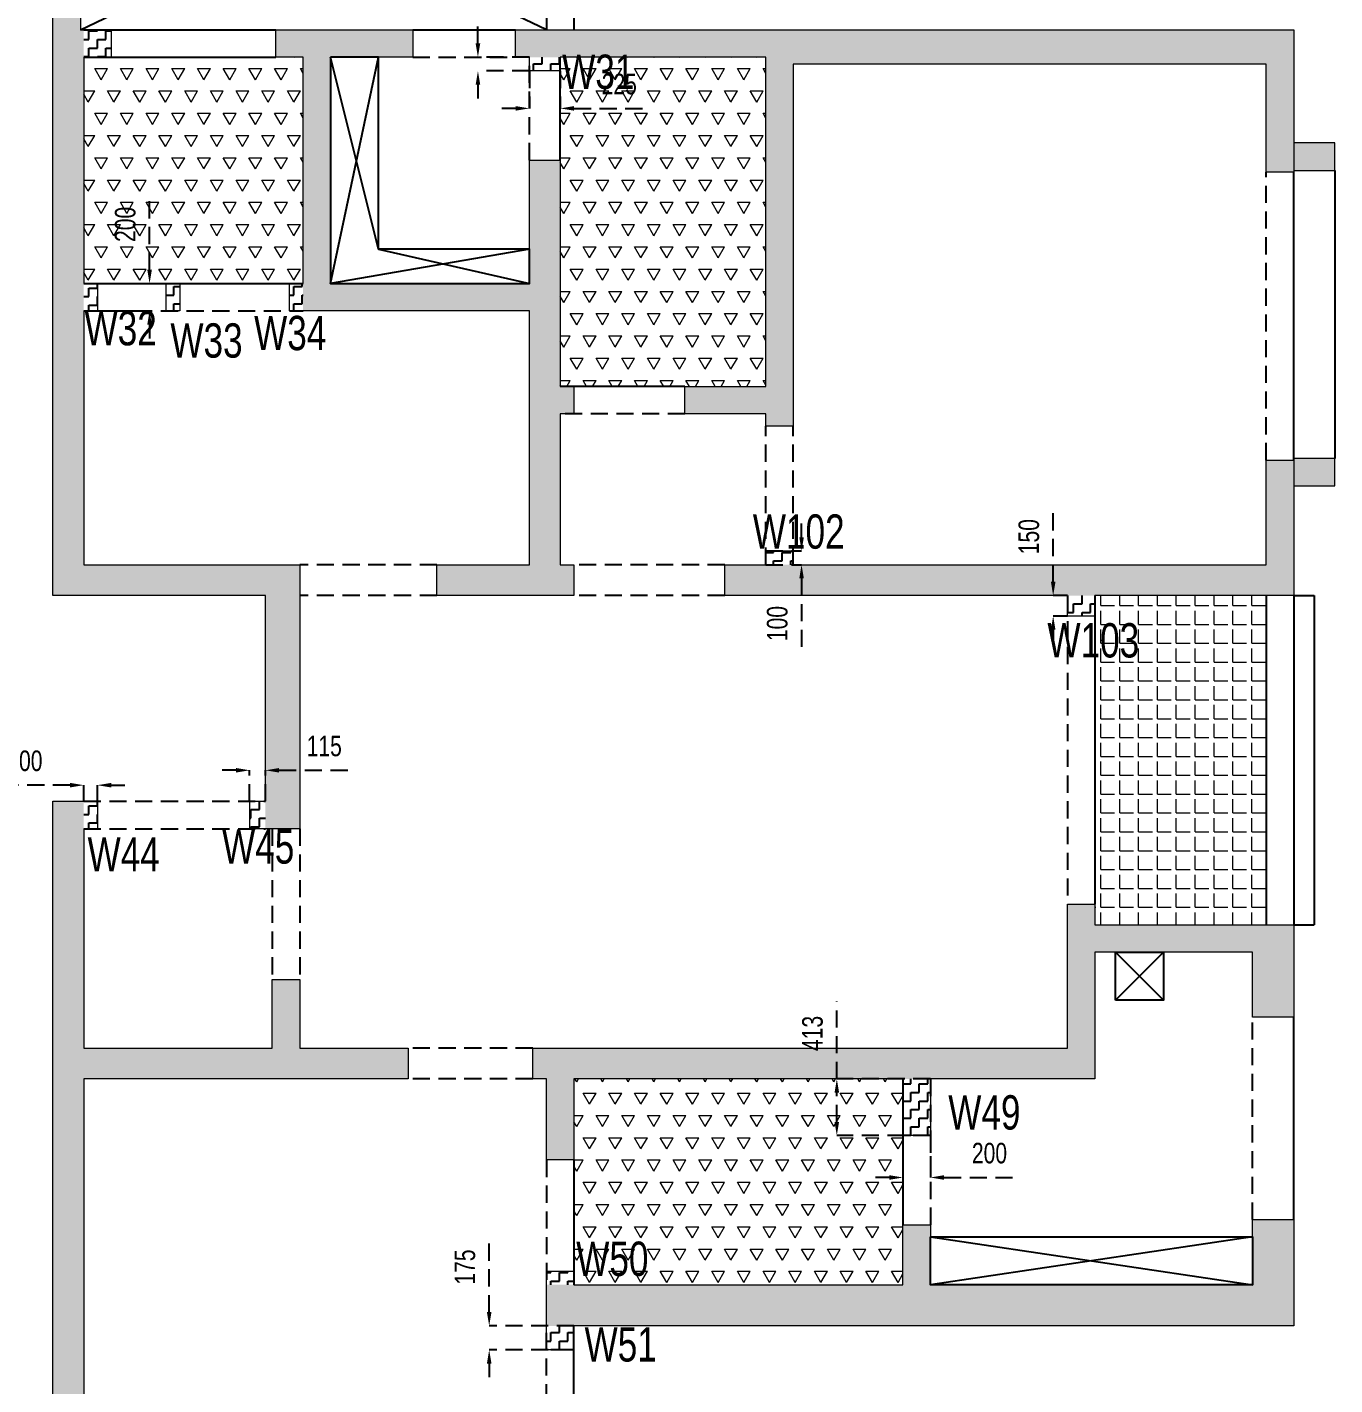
# Model space of a CAD drawing. Header units: millimetres. Extents: x 341 to 34579, y 195 to 54156.
# Drawn here: x 10181 to 19719, y 30618 to 40517 of the extents above; entities that cross this region are included whole.
import ezdxf

# ---------------------------------------------------------------- set-up
doc = ezdxf.new("R2010")
doc.units = ezdxf.units.MM
doc.linetypes.add('HIDDEN', pattern=[0.375, 0.25, -0.125])
for name, color, linetype in [('S-BEAM', 4, 'HIDDEN'), ('S-BEAM 1', 6, 'Continuous'), ('S-CUTOUT', 25, 'Continuous'), ('S-WALL HATCH', 251, 'Continuous')]:
    doc.layers.add(name, color=color, linetype=linetype)
for name, color, linetype, lineweight in [("S-BEAM NO'S", 2, 'Continuous', 20), ('S-HATCH', 8, 'Continuous', 20), ('S-WALL', 100, 'Continuous', 20)]:
    doc.layers.add(name, color=color, linetype=linetype, lineweight=lineweight)
doc.styles.add('SOBHA', font='swisscl.ttf')
doc.dimstyles.new('S-100-2', dxfattribs={"dimscale": 100, "dimtxt": 1.5, "dimasz": 1, "dimexe": 0, "dimexo": 0, "dimgap": 1, "dimtad": 1, "dimdec": 0, "dimzin": 0, "dimdsep": 46, "dimtxsty": 'SOBHA', "dimcen": 0.0895, "dimclrd": 8, "dimclre": 8, "dimclrt": 2, "dimadec": 0, "dimazin": 0, "dimtfac": 1, "dimtdec": 0, "dimtofl": 0, "dimtmove": 0, "dimatfit": 3, "dimfxl": 0.18, "dimtolj": 1, "dimtzin": 0, "dimlwd": -1, "dimlwe": -1, "dimarcsym": 1})
pattern_1 = [(0, (0, 0), (62.5, 62.5), [62.5, -62.5]), (90, (62.5, 0), (-62.5, 62.5), [62.5, -62.5])]
pattern_2 = [(60, (105314.17, -1923.17), (-93.75, 162.379763), [93.75, -93.75]), (120, (105314.17, -1923.17), (-187.5, 1e-07), [93.75, -93.75]), (0, (105267.3, -1841.98), (93.75, 162.379763), [93.75, -93.75])]

# ---------------------------------------------------------------- blocks, each defined once
blk = doc.blocks.new('WING 05 TYP WALLS')
at = {"layer": 'S-WALL HATCH', "ltscale": 7.5, "transparency": 33554687}
h = blk.add_hatch(color=251, dxfattribs=at)
h.dxf.hatch_style = 1
h.paths.add_polyline_path([(-596731.8, -58172.9), (-598306.8, -58172.9), (-598306.8, -56322.9), (-598306.8, -56122.9), (-598306.8, -54472.9), (-598306.8, -54272.9), (-598331.8, -54272.9), (-598331.8, -54060.4), (-598531.8, -54060.4), (-598531.8, -58397.9), (-596981.8, -58397.9), (-596981.8, -59897.9), (-596981.8, -60097.9), (-596731.8, -60097.9), (-596731.8, -59897.9)])
h = blk.add_hatch(dxfattribs=at)
h.set_pattern_fill('ZIGZAG', color=251, scale=500)
h.set_pattern_definition([(0, (-598306.83, -56322.9), (62.5, 62.5), [62.5, -62.5]), (90, (-598244.33, -56322.9), (-62.5, 62.5), [62.5, -62.5])])
h.paths.add_polyline_path([(-598206.8, -56122.9), (-598306.8, -56122.9), (-598306.8, -56322.9), (-598206.8, -56322.9)])
h.paths.add_polyline_path([(-598106.8, -54272.9), (-598306.8, -54272.9), (-598306.8, -54472.9), (-598106.8, -54472.9)])
h = blk.add_hatch(color=251, dxfattribs=at)
h.dxf.hatch_style = 1
h.paths.add_polyline_path([(-594831.8, -55222.9), (-595056.8, -55222.9), (-595056.8, -56122.9), (-596506.8, -56122.9), (-596506.8, -54472.9), (-595906.8, -54472.9), (-595906.8, -54272.9), (-596906.8, -54272.9), (-596906.8, -54472.9), (-596706.8, -54472.9), (-596706.8, -56122.9), (-596706.8, -56322.9), (-595056.8, -56322.9), (-595056.8, -58172.9), (-595731.8, -58172.9), (-595731.8, -58397.9), (-594731.8, -58397.9), (-594731.8, -58172.9), (-594831.8, -58172.9), (-594831.8, -57072.9), (-594731.8, -57072.9), (-594731.8, -56872.9), (-594831.8, -56872.9)])
h = blk.add_hatch(color=251, dxfattribs=at)
h.dxf.hatch_style = 1
h.paths.add_polyline_path([(-589481.8, -54272.9), (-593131.8, -54272.9), (-595156.8, -54272.9), (-595156.8, -54472.9), (-595056.8, -54472.9), (-594831.8, -54472.9), (-593331.8, -54472.9), (-593331.8, -56872.9), (-593921.8, -56872.9), (-593921.8, -57072.9), (-593331.8, -57072.9), (-593331.8, -57162.9), (-593131.8, -57162.9), (-593131.8, -54522.9), (-589681.8, -54522.9), (-589681.8, -55310.4), (-589481.8, -55310.4), (-589481.8, -54522.9)])
h = blk.add_hatch(dxfattribs=at)
h.set_pattern_fill('ZIGZAG', color=251, scale=500)
h.set_pattern_definition(pattern_1)
h.paths.add_polyline_path([(-594831.8, -54472.9), (-595056.8, -54472.9), (-595056.8, -54572.9), (-594831.8, -54572.9)], flags=17)
h = blk.add_hatch(dxfattribs=at)
h.set_pattern_fill('ZIGZAG', color=251, scale=500)
h.set_pattern_definition(pattern_1)
h.paths.add_polyline_path([(-597606.8, -56122.9), (-597706.8, -56122.9), (-597706.8, -56322.9), (-597606.8, -56322.9)])
h = blk.add_hatch(dxfattribs=at)
h.set_pattern_fill('ZIGZAG', color=251, scale=500)
h.set_pattern_definition(pattern_1)
h.paths.add_polyline_path([(-596706.8, -56122.9), (-596806.8, -56122.9), (-596806.8, -56322.9), (-596706.8, -56322.9)], flags=17)
h = blk.add_hatch(color=251, dxfattribs=at)
h.dxf.hatch_style = 1
h.paths.add_polyline_path([(-589481.8, -58172.9), (-589481.8, -57410.4), (-589681.8, -57410.4), (-589681.8, -58172.9), (-593131.8, -58172.9), (-593331.8, -58172.9), (-593631.8, -58172.9), (-593631.8, -58397.9), (-591131.8, -58397.9), (-590931.8, -58397.9), (-589481.8, -58397.9)])
h = blk.add_hatch(dxfattribs=at)
h.set_pattern_fill('ZIGZAG', color=251, scale=500)
h.set_pattern_definition(pattern_1)
h.paths.add_polyline_path([(-593131.8, -58072.9), (-593331.8, -58072.9), (-593331.8, -58172.9), (-593131.8, -58172.9)], flags=17)
h = blk.add_hatch(dxfattribs=at)
h.set_pattern_fill('ZIGZAG', color=251, scale=500)
h.set_pattern_definition(pattern_1)
h.paths.add_polyline_path([(-590931.8, -58397.9), (-591131.8, -58397.9), (-591131.8, -58547.9), (-590931.8, -58547.9)])
h = blk.add_hatch(color=251, dxfattribs=at)
h.dxf.hatch_style = 1
h.paths.add_polyline_path([(-595941.8, -61697.9), (-596731.8, -61697.9), (-596731.8, -61197.9), (-596931.8, -61197.9), (-596931.8, -61697.9), (-598306.8, -61697.9), (-598306.8, -60097.9), (-598306.8, -59897.9), (-598531.8, -59897.9), (-598531.8, -65822.9), (-598331.8, -65822.9), (-594731.8, -65822.9), (-594731.8, -65572.9), (-594931.8, -65572.9), (-598306.8, -65572.9), (-598306.8, -61922.9), (-595941.8, -61922.9)])
h = blk.add_hatch(dxfattribs=at)
h.set_pattern_fill('ZIGZAG', color=251, scale=500)
h.set_pattern_definition([(0, (-598306.83, -60097.9), (62.5, 62.5), [62.5, -62.5]), (90, (-598244.33, -60097.9), (-62.5, 62.5), [62.5, -62.5])])
h.paths.add_polyline_path([(-598206.8, -59897.9), (-598306.8, -59897.9), (-598306.8, -60097.9), (-598206.8, -60097.9)])
h = blk.add_hatch(dxfattribs=at)
h.set_pattern_fill('ZIGZAG', color=251, scale=500)
h.set_pattern_definition(pattern_1)
h.paths.add_polyline_path([(-596981.8, -59897.9), (-597096.8, -59897.9), (-597096.8, -60097.9), (-596981.8, -60097.9)], flags=17)
h = blk.add_hatch(color=251, dxfattribs=at)
h.dxf.hatch_style = 1
h.paths.add_polyline_path([(-590931.8, -61697.9), (-590931.8, -60997.9), (-589781.8, -60997.9), (-589781.8, -61472.9), (-589481.8, -61472.9), (-589481.8, -60797.9), (-589781.8, -60797.9), (-590931.8, -60797.9), (-590931.8, -60647.9), (-591131.8, -60647.9), (-591131.8, -60797.9), (-591131.8, -61697.9), (-595031.8, -61697.9), (-595031.8, -61922.9), (-594931.8, -61922.9), (-594931.8, -62512.9), (-594731.8, -62512.9), (-594731.8, -61922.9), (-592331.8, -61922.9), (-592131.8, -61922.9), (-590931.8, -61922.9)])
h = blk.add_hatch(dxfattribs=at)
h.set_pattern_fill('ZIGZAG', color=251, scale=500)
h.set_pattern_definition(pattern_1)
h.paths.add_polyline_path([(-592131.8, -61922.9), (-592331.8, -61922.9), (-592331.8, -62335.4), (-592131.8, -62335.4)], flags=17)
h = blk.add_hatch(color=251, dxfattribs=at)
h.dxf.hatch_style = 1
h.paths.add_polyline_path([(-589481.8, -62947.9), (-589781.8, -62947.9), (-589781.8, -63422.9), (-592131.8, -63422.9), (-592131.8, -62985.4), (-592331.8, -62985.4), (-592331.8, -63422.9), (-594731.8, -63422.9), (-594931.8, -63422.9), (-594931.8, -63722.9), (-594731.8, -63722.9), (-589481.8, -63722.9)])
h = blk.add_hatch(dxfattribs=at)
h.set_pattern_fill('ZIGZAG', color=251, scale=500)
h.set_pattern_definition(pattern_1)
h.paths.add_polyline_path([(-594731.8, -63322.9), (-594931.8, -63322.9), (-594931.8, -63422.9), (-594731.8, -63422.9)], flags=17)
h = blk.add_hatch(dxfattribs=at)
h.set_pattern_fill('ZIGZAG', color=251, scale=500)
h.set_pattern_definition(pattern_1)
h.paths.add_polyline_path([(-594731.8, -63722.9), (-594931.8, -63722.9), (-594931.8, -63897.9), (-594731.8, -63897.9)], flags=17)
at = {"layer": 'S-WALL'}
for points in [[(-597096.8, -60097.9), (-597096.8, -59897.9), (-596981.8, -59897.9), (-596981.8, -58397.9), (-598531.8, -58397.9), (-598531.8, -54060.4), (-598331.8, -54060.4), (-598331.8, -54272.9), (-598106.8, -54272.9), (-598106.8, -54472.9), (-598306.8, -54472.9), (-598306.8, -56122.9), (-598206.8, -56122.9), (-598206.8, -56322.9), (-598306.8, -56322.9), (-598306.8, -58172.9), (-596731.8, -58172.9), (-596731.8, -59897.9), (-596731.8, -59897.9), (-596731.8, -60097.9)], [(-595731.8, -58397.9), (-595731.8, -58172.9), (-595056.8, -58172.9), (-595056.8, -56322.9), (-596806.8, -56322.9), (-596806.8, -56122.9), (-596706.8, -56122.9), (-596706.8, -54472.9), (-596906.8, -54472.9), (-596906.8, -54272.9), (-595906.8, -54272.9), (-595906.8, -54472.9), (-596506.8, -54472.9), (-596506.8, -56122.9), (-595056.8, -56122.9), (-595056.8, -55222.9), (-594831.8, -55222.9), (-594831.8, -56872.9), (-594731.8, -56872.9), (-594731.8, -57072.9), (-594831.8, -57072.9), (-594831.8, -58172.9), (-594731.8, -58172.9), (-594731.8, -58397.9)], [(-593921.8, -57072.9), (-593921.8, -56872.9), (-593331.8, -56872.9), (-593331.8, -54472.9), (-594831.8, -54472.9), (-594831.8, -54572.9), (-595056.8, -54572.9), (-595056.8, -54472.9), (-595156.8, -54472.9), (-595156.8, -54272.9), (-593131.8, -54272.9), (-589481.8, -54272.9), (-589481.8, -54522.9), (-589481.8, -55310.4), (-589681.8, -55310.4), (-589681.8, -54522.9), (-593131.8, -54522.9), (-593131.8, -57162.9), (-593331.8, -57162.9), (-593331.8, -57072.9)], [(-597606.8, -56322.9), (-597706.8, -56322.9), (-597706.8, -56122.9), (-597606.8, -56122.9)], [(-593631.8, -58397.9), (-593631.8, -58172.9), (-593331.8, -58172.9), (-593331.8, -58072.9), (-593131.8, -58072.9), (-593131.8, -58172.9), (-589681.8, -58172.9), (-589681.8, -57410.4), (-589481.8, -57410.4), (-589481.8, -58172.9), (-589481.8, -58397.9), (-590931.8, -58397.9), (-590931.8, -58547.9), (-591131.8, -58547.9), (-591131.8, -58397.9)], [(-598206.8, -60097.9), (-598306.8, -60097.9), (-598306.8, -61697.9), (-596931.8, -61697.9), (-596931.8, -61197.9), (-596731.8, -61197.9), (-596731.8, -61697.9), (-595941.8, -61697.9), (-595941.8, -61922.9), (-598306.8, -61922.9), (-598306.8, -65572.9), (-594931.8, -65572.9), (-594931.8, -65397.9), (-594731.8, -65397.9), (-594731.8, -65572.9), (-594731.8, -65822.9), (-598331.8, -65822.9), (-598331.8, -65997.9), (-598531.8, -65997.9), (-598531.8, -65822.9), (-598531.8, -59897.9), (-598306.8, -59897.9), (-598206.8, -59897.9)], [(-595031.8, -61697.9), (-591131.8, -61697.9), (-591131.8, -60797.9), (-591131.8, -60647.9), (-590931.8, -60647.9), (-590931.8, -60797.9), (-589781.8, -60797.9), (-589481.8, -60797.9), (-589481.8, -61472.9), (-589781.8, -61472.9), (-589781.8, -60997.9), (-590931.8, -60997.9), (-590931.8, -61697.9), (-590931.8, -61922.9), (-592131.8, -61922.9), (-592131.8, -62335.4), (-592331.8, -62335.4), (-592331.8, -61922.9), (-594731.8, -61922.9), (-594731.8, -62512.9), (-594931.8, -62512.9), (-594931.8, -61922.9), (-595031.8, -61922.9)], [(-594931.8, -63322.9), (-594731.8, -63322.9), (-594731.8, -63422.9), (-592331.8, -63422.9), (-592331.8, -62985.4), (-592131.8, -62985.4), (-592131.8, -63422.9), (-589781.8, -63422.9), (-589781.8, -62947.9), (-589481.8, -62947.9), (-589481.8, -63722.9), (-594731.8, -63722.9), (-594731.8, -63897.9), (-594931.8, -63897.9), (-594931.8, -63722.9), (-594931.8, -63422.9)]]:
    blk.add_lwpolyline(points, close=True, dxfattribs=at)
blk = doc.blocks.new('rer')
at = {"layer": 'S-HATCH', "linetype": 'Continuous', "ltscale": 500, "transparency": 33554687}
h = blk.add_hatch(dxfattribs=at)
h.set_pattern_fill('HONEY', color=25, scale=400)
h.set_pattern_definition([(0, (-597856.83, -91847.9), (75, 43.30127), [50, -100]), (120, (-597856.83, -91847.9), (-75, 43.30127), [50, -100]), (60, (-597856.83, -91847.9), (2e-14, 86.60254), [-100, 50])])
h.paths.add_polyline_path([(-594431.8, -50547.9), (-594731.8, -50547.9), (-594731.8, -50697.9), (-594431.8, -50697.9)])
h.paths.add_polyline_path([(-594431.8, -52197.9), (-594731.8, -52197.9), (-594731.8, -52397.9), (-594431.8, -52397.9)])
h.paths.add_polyline_path([(-589181.8, -55097.9), (-589481.8, -55097.9), (-589481.8, -55297.9), (-589181.8, -55297.9)])
h.paths.add_polyline_path([(-589181.8, -57397.9), (-589481.8, -57397.9), (-589481.8, -57410.4), (-589481.8, -57597.9), (-589181.8, -57597.9)])
at = {"layer": 'S-HATCH', "ltscale": 7.5}
h = blk.add_hatch(dxfattribs=at)
h.set_pattern_fill('TRIANG', color=8, scale=500)
h.set_pattern_definition(pattern_2)
h.paths.add_polyline_path([(-598306.8, -54472.9), (-596706.8, -54472.9), (-596706.8, -56122.9), (-598306.8, -56122.9)])
h = blk.add_hatch(dxfattribs=at)
h.set_pattern_fill('TRIANG', color=8, scale=500)
h.set_pattern_definition(pattern_2)
h.paths.add_polyline_path([(-593331.8, -54472.9), (-594831.8, -54472.9), (-594831.8, -56872.9), (-593331.8, -56872.9)])
h = blk.add_hatch(dxfattribs=at)
h.set_pattern_fill('ANGLE', color=8, scale=500)
h.set_pattern_definition([(0, (0, 0), (0, 137.5), [100, -37.5]), (90, (0, 0), (-137.5, 8e-15), [100, -37.5])])
h.paths.add_polyline_path([(-590931.8, -60797.9), (-589681.8, -60797.9), (-589681.8, -58397.9), (-590931.8, -58397.9)])
h = blk.add_hatch(dxfattribs=at)
h.set_pattern_fill('TRIANG', color=8, scale=500)
h.set_pattern_definition(pattern_2)
h.paths.add_polyline_path([(-594731.8, -63422.9), (-592331.8, -63422.9), (-592331.8, -61922.9), (-594731.8, -61922.9)])
at = {"layer": 'S-BEAM', "ltscale": 500}
for p, q in [((-595906.8, -54472.9), (-595156.8, -54472.9)), ((-595056.8, -55222.9), (-595056.8, -54472.9)), ((-589681.8, -57410.4), (-589681.8, -55310.4)), ((-598306.8, -56322.9), (-596706.8, -56322.9)), ((-593921.8, -57072.9), (-594831.8, -57072.9)), ((-593331.8, -58172.9), (-593331.8, -57162.9)), ((-593131.8, -58172.9), (-593131.8, -57162.9)), ((-595731.8, -58172.9), (-596731.8, -58172.9)), ((-593631.8, -58172.9), (-594731.8, -58172.9)), ((-595731.8, -58397.9), (-596731.8, -58397.9)), ((-593631.8, -58397.9), (-594731.8, -58397.9)), ((-591131.8, -58397.9), (-591131.8, -60647.9)), ((-598306.8, -59897.9), (-596981.8, -59897.9)), ((-598306.8, -60097.9), (-596981.8, -60097.9)), ((-596931.8, -60097.9), (-596931.8, -61197.9)), ((-596731.8, -60097.9), (-596731.8, -61197.9)), ((-589781.8, -62947.9), (-589781.8, -61472.9)), ((-595031.8, -61697.9), (-595941.8, -61697.9)), ((-595031.8, -61922.9), (-595941.8, -61922.9)), ((-592131.8, -61922.9), (-592131.8, -62985.4)), ((-594931.8, -62512.9), (-594931.8, -63422.9)), ((-594931.8, -65397.9), (-594931.8, -63722.9))]:
    blk.add_line(p, q, dxfattribs=at)
at = {"layer": 'S-BEAM 1', "color": 1}
for p, q in [((-594931.8, -52647.9), (-594931.8, -54272.9)), ((-594731.8, -52647.9), (-594731.8, -54272.9)), ((-598306.8, -54272.9), (-596906.8, -54272.9)), ((-595906.8, -54272.9), (-595156.8, -54272.9)), ((-598306.8, -54472.9), (-596906.8, -54472.9)), ((-594831.8, -55222.9), (-594831.8, -54472.9)), ((-589481.8, -57410.4), (-589481.8, -55310.4)), ((-589181.8, -55297.9), (-589181.8, -57397.9)), ((-598306.8, -56122.9), (-596706.8, -56122.9)), ((-593921.8, -56872.9), (-594831.8, -56872.9)), ((-590931.8, -58397.9), (-590931.8, -60647.9)), ((-589681.8, -58397.9), (-589681.8, -60797.9)), ((-589481.8, -58397.9), (-589481.8, -60797.9)), ((-589481.8, -58397.9), (-589331.8, -58397.9)), ((-589331.8, -58397.9), (-589331.8, -60797.9)), ((-589481.8, -60797.9), (-589331.8, -60797.9)), ((-589481.8, -62947.9), (-589481.8, -61472.9)), ((-592331.8, -61922.9), (-592331.8, -62985.4)), ((-594731.8, -62512.9), (-594731.8, -63422.9)), ((-594731.8, -65397.9), (-594731.8, -63722.9))]:
    blk.add_line(p, q, dxfattribs=at)
for points in [[(-596506.8, -54472.9), (-596506.8, -56122.9), (-595056.8, -56122.9), (-595056.8, -55872.9), (-596156.8, -55872.9), (-596156.8, -54472.9)], [(-590781.8, -61347.9), (-590781.8, -60997.9), (-590431.8, -60997.9), (-590431.8, -61347.9)], [(-592131.8, -63072.9), (-589781.8, -63072.9), (-589781.8, -63422.9), (-592131.8, -63422.9)]]:
    blk.add_lwpolyline(points, close=True, dxfattribs=at)
at = {"layer": 'S-CUTOUT', "color": 35}
for p, q in [((-598331.8, -54272.9), (-594931.8, -52647.9)), ((-594931.8, -54272.9), (-598331.8, -52647.9)), ((-596506.8, -56122.9), (-596156.8, -54472.9)), ((-596156.8, -55872.9), (-596506.8, -54472.9)), ((-595056.8, -55872.9), (-596506.8, -56122.9)), ((-596156.8, -55872.9), (-595056.8, -56122.9)), ((-590431.8, -60997.9), (-590781.8, -61347.9)), ((-590781.8, -60997.9), (-590431.8, -61347.9)), ((-589781.8, -63072.9), (-592131.8, -63422.9)), ((-592131.8, -63072.9), (-589781.8, -63422.9))]:
    blk.add_line(p, q, dxfattribs=at)
at = {"layer": 'S-WALL'}
for points in [[(-589481.8, -55297.9), (-589181.8, -55297.9), (-589181.8, -55097.9), (-589481.8, -55097.9)], [(-589481.8, -57597.9), (-589181.8, -57597.9), (-589181.8, -57397.9), (-589481.8, -57397.9)]]:
    blk.add_lwpolyline(points, close=True, dxfattribs=at)
blk = doc.blocks.new('*D153')
at = {"layer": 'Defpoints', "color": 0, "linetype": 'Continuous', "ltscale": 500, "transparency": 16777216}
for p in [(13468.8, 40298.1), (13843.8, 40298.1), (13843.8, 40198.1)]:
    blk.add_point(p, dxfattribs=at)
at = {"layer": 'S-BEAM', "color": 8, "ltscale": 500, "transparency": 16777216}
for p, q in [((13468.8, 40398.1), (13468.8, 40956.8)), ((13843.8, 40298.1), (13468.8, 40298.1)), ((13843.8, 40198.1), (13468.8, 40198.1)), ((13468.8, 40098.1), (13468.8, 39998.1))]:
    blk.add_line(p, q, dxfattribs=at)
at = {"layer": 'S-BEAM', "color": 8, "linetype": 'Continuous', "ltscale": 500, "transparency": 16777216}
for points in [[(13452.2, 40398.1), (13485.5, 40398.1), (13468.8, 40298.1)], [(13452.2, 40098.1), (13485.5, 40098.1), (13468.8, 40198.1)]]:
    blk.add_solid(points, dxfattribs=at)
at = {"layer": 'S-BEAM', "color": 2, "linetype": 'Continuous', "ltscale": 500, "transparency": 16777216, "insert": (13292, 40727.4), "char_height": 150, "attachment_point": 5, "rotation": 90, "style": 'SOBHA'}
blk.add_mtext('\\A1;100', dxfattribs=at)
blk = doc.blocks.new('*D154')
at = {"layer": 'Defpoints', "color": 0, "linetype": 'Continuous', "ltscale": 500, "transparency": 16777216}
for p in [(13843.8, 40198.1), (14068.8, 40198.1), (14068.8, 39924.9)]:
    blk.add_point(p, dxfattribs=at)
at = {"layer": 'S-BEAM', "color": 8, "ltscale": 500, "transparency": 16777216}
for p, q in [((13843.8, 40198.1), (13843.8, 39924.9)), ((14068.8, 40198.1), (14068.8, 39924.9)), ((13743.8, 39924.9), (13643.8, 39924.9)), ((14168.8, 39924.9), (14730.4, 39924.9))]:
    blk.add_line(p, q, dxfattribs=at)
at = {"layer": 'S-BEAM', "color": 8, "linetype": 'Continuous', "ltscale": 500, "transparency": 16777216}
for points in [[(13743.8, 39941.5), (13743.8, 39908.2), (13843.8, 39924.9)], [(14168.8, 39941.5), (14168.8, 39908.2), (14068.8, 39924.9)]]:
    blk.add_solid(points, dxfattribs=at)
at = {"layer": 'S-BEAM', "color": 2, "linetype": 'Continuous', "ltscale": 500, "transparency": 16777216, "insert": (14499.6, 40101.7), "char_height": 150, "attachment_point": 5, "style": 'SOBHA'}
blk.add_mtext('\\A1;225', dxfattribs=at)
blk = doc.blocks.new('*D155')
at = {"layer": 'Defpoints', "color": 0, "linetype": 'Continuous', "ltscale": 500, "transparency": 16777216}
for p in [(10693.8, 38648.1), (11073.8, 38648.1), (10693.8, 38448.1)]:
    blk.add_point(p, dxfattribs=at)
at = {"layer": 'S-BEAM', "color": 8, "ltscale": 500, "transparency": 16777216}
for p, q in [((11073.8, 38748.1), (11073.8, 39310.1)), ((10693.8, 38648.1), (11073.8, 38648.1)), ((10693.8, 38448.1), (11073.8, 38448.1)), ((11073.8, 38348.1), (11073.8, 38248.1))]:
    blk.add_line(p, q, dxfattribs=at)
at = {"layer": 'S-BEAM', "color": 8, "linetype": 'Continuous', "ltscale": 500, "transparency": 16777216}
for points in [[(11057.2, 38748.1), (11090.5, 38748.1), (11073.8, 38648.1)], [(11057.2, 38348.1), (11090.5, 38348.1), (11073.8, 38448.1)]]:
    blk.add_solid(points, dxfattribs=at)
at = {"layer": 'S-BEAM', "color": 2, "linetype": 'Continuous', "ltscale": 500, "transparency": 16777216, "insert": (10897, 39079.1), "char_height": 150, "attachment_point": 5, "rotation": 90, "style": 'SOBHA'}
blk.add_mtext('\\A1;200', dxfattribs=at)
blk = doc.blocks.new('*D167')
at = {"layer": 'Defpoints', "color": 0, "linetype": 'Continuous', "ltscale": 500, "transparency": 16777216}
for p in [(11918.8, 35098.9), (11803.8, 34873.1), (11918.8, 34873.1)]:
    blk.add_point(p, dxfattribs=at)
at = {"layer": 'S-BEAM', "color": 8, "ltscale": 500, "transparency": 16777216}
for p, q in [((11703.8, 35098.9), (11603.8, 35098.9)), ((11803.8, 34873.1), (11803.8, 35098.9)), ((11918.8, 34873.1), (11918.8, 35098.9)), ((12018.8, 35098.9), (12577, 35098.9))]:
    blk.add_line(p, q, dxfattribs=at)
at = {"layer": 'S-BEAM', "color": 8, "linetype": 'Continuous', "ltscale": 500, "transparency": 16777216}
for points in [[(11703.8, 35115.5), (11703.8, 35082.2), (11803.8, 35098.9)], [(12018.8, 35115.5), (12018.8, 35082.2), (11918.8, 35098.9)]]:
    blk.add_solid(points, dxfattribs=at)
at = {"layer": 'S-BEAM', "color": 2, "linetype": 'Continuous', "ltscale": 500, "transparency": 16777216, "insert": (12347.9, 35275.4), "char_height": 150, "attachment_point": 5, "style": 'SOBHA'}
blk.add_mtext('\\A1;115', dxfattribs=at)
blk = doc.blocks.new('*D168')
at = {"layer": 'Defpoints', "color": 0, "linetype": 'Continuous', "ltscale": 500, "transparency": 16777216}
for p in [(10593.8, 34990.4), (10593.8, 34873.1), (10693.8, 34873.1)]:
    blk.add_point(p, dxfattribs=at)
at = {"layer": 'S-BEAM', "color": 8, "ltscale": 500, "transparency": 16777216}
for p, q in [((10493.8, 34990.4), (9935.2, 34990.4)), ((10593.8, 34873.1), (10593.8, 34990.4)), ((10693.8, 34873.1), (10693.8, 34990.4)), ((10793.8, 34990.4), (10893.8, 34990.4))]:
    blk.add_line(p, q, dxfattribs=at)
at = {"layer": 'S-BEAM', "color": 8, "linetype": 'Continuous', "ltscale": 500, "transparency": 16777216}
for points in [[(10493.8, 35007), (10493.8, 34973.7), (10593.8, 34990.4)], [(10793.8, 35007), (10793.8, 34973.7), (10693.8, 34990.4)]]:
    blk.add_solid(points, dxfattribs=at)
at = {"layer": 'S-BEAM', "color": 2, "linetype": 'Continuous', "ltscale": 500, "transparency": 16777216, "insert": (10164.5, 35167.2), "char_height": 150, "attachment_point": 5, "style": 'SOBHA'}
blk.add_mtext('\\A1;100', dxfattribs=at)
blk = doc.blocks.new('*D170')
at = {"layer": 'Defpoints', "color": 0, "linetype": 'Continuous', "ltscale": 500, "transparency": 16777216}
for p in [(16086.3, 32848.1), (16768.8, 32848.1), (16768.8, 32435.6)]:
    blk.add_point(p, dxfattribs=at)
at = {"layer": 'S-BEAM', "color": 8, "ltscale": 500, "transparency": 16777216}
for p, q in [((16086.3, 32848.1), (16086.3, 33412.4)), ((16768.8, 32848.1), (16086.3, 32848.1)), ((16086.3, 32535.6), (16086.3, 32748.1)), ((16768.8, 32435.6), (16086.3, 32435.6))]:
    blk.add_line(p, q, dxfattribs=at)
at = {"layer": 'S-BEAM', "color": 8, "linetype": 'Continuous', "ltscale": 500, "transparency": 16777216}
for points in [[(16069.7, 32748.1), (16103, 32748.1), (16086.3, 32848.1)], [(16069.7, 32535.6), (16103, 32535.6), (16086.3, 32435.6)]]:
    blk.add_solid(points, dxfattribs=at)
at = {"layer": 'S-BEAM', "color": 2, "linetype": 'Continuous', "ltscale": 500, "transparency": 16777216, "insert": (15909.5, 33180.2), "char_height": 150, "attachment_point": 5, "rotation": 90, "style": 'SOBHA'}
blk.add_mtext('\\A1;413', dxfattribs=at)
blk = doc.blocks.new('*D171')
at = {"layer": 'Defpoints', "color": 0, "linetype": 'Continuous', "ltscale": 500, "transparency": 16777216}
for p in [(16568.8, 32435.6), (16768.8, 32435.6), (16768.8, 32129.9)]:
    blk.add_point(p, dxfattribs=at)
at = {"layer": 'S-BEAM', "color": 8, "ltscale": 500, "transparency": 16777216}
for p, q in [((16568.8, 32435.6), (16568.8, 32129.9)), ((16768.8, 32435.6), (16768.8, 32129.9)), ((16468.8, 32129.9), (16368.8, 32129.9)), ((16868.8, 32129.9), (17430.8, 32129.9))]:
    blk.add_line(p, q, dxfattribs=at)
at = {"layer": 'S-BEAM', "color": 8, "linetype": 'Continuous', "ltscale": 500, "transparency": 16777216}
for points in [[(16468.8, 32146.5), (16468.8, 32113.2), (16568.8, 32129.9)], [(16868.8, 32146.5), (16868.8, 32113.2), (16768.8, 32129.9)]]:
    blk.add_solid(points, dxfattribs=at)
at = {"layer": 'S-BEAM', "color": 2, "linetype": 'Continuous', "ltscale": 500, "transparency": 16777216, "insert": (17199.8, 32306.7), "char_height": 150, "attachment_point": 5, "style": 'SOBHA'}
blk.add_mtext('\\A1;200', dxfattribs=at)
blk = doc.blocks.new('*D172')
at = {"layer": 'Defpoints', "color": 0, "linetype": 'Continuous', "ltscale": 500, "transparency": 16777216}
for p in [(13550.8, 31048.1), (14168.8, 31048.1), (14168.8, 30873.1)]:
    blk.add_point(p, dxfattribs=at)
at = {"layer": 'S-BEAM', "color": 8, "ltscale": 500, "transparency": 16777216}
for p, q in [((13550.8, 31148.1), (13550.8, 31706.4)), ((14168.8, 31048.1), (13550.8, 31048.1)), ((14168.8, 30873.1), (13550.8, 30873.1)), ((13550.8, 30773.1), (13550.8, 30673.1))]:
    blk.add_line(p, q, dxfattribs=at)
at = {"layer": 'S-BEAM', "color": 8, "linetype": 'Continuous', "ltscale": 500, "transparency": 16777216}
for points in [[(13534.2, 31148.1), (13567.5, 31148.1), (13550.8, 31048.1)], [(13534.2, 30773.1), (13567.5, 30773.1), (13550.8, 30873.1)]]:
    blk.add_solid(points, dxfattribs=at)
at = {"layer": 'S-BEAM', "color": 2, "linetype": 'Continuous', "ltscale": 500, "transparency": 16777216, "insert": (13374.3, 31477.2), "char_height": 150, "attachment_point": 5, "rotation": 90, "style": 'SOBHA'}
blk.add_mtext('\\A1;175', dxfattribs=at)
blk = doc.blocks.new('*D137')
at = {"layer": 'Defpoints', "color": 0, "linetype": 'Continuous', "ltscale": 500, "transparency": 16777216}
for p in [(15568.8, 36698.1), (15568.8, 36598.1), (15829.3, 36598.1)]:
    blk.add_point(p, dxfattribs=at)
at = {"layer": 'S-BEAM', "color": 8, "ltscale": 500, "transparency": 16777216}
for p, q in [((15829.3, 36798.1), (15829.3, 36898.1)), ((15568.8, 36698.1), (15829.3, 36698.1)), ((15568.8, 36598.1), (15829.3, 36598.1)), ((15829.3, 36498.1), (15829.3, 35939.5))]:
    blk.add_line(p, q, dxfattribs=at)
at = {"layer": 'S-BEAM', "color": 8, "linetype": 'Continuous', "ltscale": 500, "transparency": 16777216}
for points in [[(15812.7, 36798.1), (15846, 36798.1), (15829.3, 36698.1)], [(15812.7, 36498.1), (15846, 36498.1), (15829.3, 36598.1)]]:
    blk.add_solid(points, dxfattribs=at)
at = {"layer": 'S-BEAM', "color": 2, "linetype": 'Continuous', "ltscale": 500, "transparency": 16777216, "insert": (15652.5, 36168.8), "char_height": 150, "attachment_point": 5, "rotation": 90, "style": 'SOBHA'}
blk.add_mtext('\\A1;100', dxfattribs=at)
blk = doc.blocks.new('*D138')
at = {"layer": 'Defpoints', "color": 0, "linetype": 'Continuous', "ltscale": 500, "transparency": 16777216}
for p in [(17664.3, 36373.1), (17768.8, 36373.1), (17768.8, 36223.1)]:
    blk.add_point(p, dxfattribs=at)
at = {"layer": 'S-BEAM', "color": 8, "ltscale": 500, "transparency": 16777216}
for p, q in [((17664.3, 36473.1), (17664.3, 37031.8)), ((17768.8, 36373.1), (17664.3, 36373.1)), ((17768.8, 36223.1), (17664.3, 36223.1)), ((17664.3, 36123.1), (17664.3, 36023.1))]:
    blk.add_line(p, q, dxfattribs=at)
at = {"layer": 'S-BEAM', "color": 8, "linetype": 'Continuous', "ltscale": 500, "transparency": 16777216}
for points in [[(17647.7, 36473.1), (17681, 36473.1), (17664.3, 36373.1)], [(17647.7, 36123.1), (17681, 36123.1), (17664.3, 36223.1)]]:
    blk.add_solid(points, dxfattribs=at)
at = {"layer": 'S-BEAM', "color": 2, "linetype": 'Continuous', "ltscale": 500, "transparency": 16777216, "insert": (17487.5, 36802.4), "char_height": 150, "attachment_point": 5, "rotation": 90, "style": 'SOBHA'}
blk.add_mtext('\\A1;150', dxfattribs=at)

msp = doc.modelspace()

# ---------------------------------------------------------------- block references
at = {"layer": 'S-BEAM', "color": 1, "linetype": 'Continuous'}
msp.add_blockref('rer', (608900.7, 94771), dxfattribs=at)
at = {"layer": 'S-BEAM 1', "color": 1}
msp.add_blockref('WING 05 TYP WALLS', (608900.7, 94771), dxfattribs=at)

# ---------------------------------------------------------------- texts
at = {"layer": "S-BEAM NO'S", "color": 3, "linetype": 'Continuous', "style": 'SOBHA'}
for s, p in [('W31', (14083.1, 40066.7, 0)), ('W32', (10599.6, 38197.2, 0)), ('W34', (11836.1, 38162.2, 0)), ('W33', (11225.6, 38107.7, 0)), ('W102', (15473.8, 36714.6, 0)), ('W103', (17622.3, 35921.6, 0)), ('W45', (11602.6, 34418.7, 0)), ('W44', (10621.6, 34361.2, 0)), ('W49', (16899.1, 32479.7, 0)), ('W50', (14185.6, 31412.2, 0)), ('W51', (14246.6, 30788.2, 0))]:
    msp.add_text(s, height=250, dxfattribs=at).set_placement(p)

# ---------------------------------------------------------------- dimensions: what is measured, and where the dimension line sits
at = {"layer": 'S-BEAM', "color": 41, "linetype": 'Continuous', "ltscale": 500, "true_color": 0xf4ee51}
for base, p1, p2, picture, middle in [((13468.8, 40298.1), (13843.8, 40198.1), (13843.8, 40298.1), '*D153', (13292, 40727.4)), ((11073.8, 38648.1), (10693.8, 38448.1), (10693.8, 38648.1), '*D155', (10897, 39079.1)), ((17664.3, 36373.1), (17768.8, 36223.1), (17768.8, 36373.1), '*D138', (17487.5, 36802.4)), ((16086.3247908, 32848.1333814), (16768.8247908, 32435.6333814), (16768.8247908, 32848.1333814), '*D170', (15909.5063111, 33180.2434731)), ((13550.8, 31048.1), (14168.8, 30873.1), (14168.8, 31048.1), '*D172', (13374.3, 31477.2))]:
    dim = msp.add_linear_dim(base=base, p1=p1, p2=p2, angle=90, dimstyle='S-100-2', dxfattribs=at)
    dim.commit()
    dim.dimension.update_dxf_attribs({"geometry": picture, "text_midpoint": middle})
for base, p1, p2, picture, middle in [((14068.8, 39924.9), (13843.8, 40198.1), (14068.8, 40198.1), '*D154', (14499.6, 40101.7)), ((11918.8, 35098.9), (11803.8, 34873.1), (11918.8, 34873.1), '*D167', (12347.9, 35275.4)), ((10593.8, 34990.4), (10693.8, 34873.1), (10593.8, 34873.1), '*D168', (10164.5, 35167.2)), ((16768.8, 32129.9), (16568.8, 32435.6), (16768.8, 32435.6), '*D171', (17199.8, 32306.7))]:
    dim = msp.add_linear_dim(base=base, p1=p1, p2=p2, dimstyle='S-100-2', dxfattribs=at)
    dim.commit()
    dim.dimension.update_dxf_attribs({"geometry": picture, "text_midpoint": middle})
dim = msp.add_aligned_dim(p1=(15568.8, 36698.1), p2=(15568.8, 36598.1), distance=260.5, dimstyle='S-100-2', dxfattribs=at)
dim.commit()
dim.dimension.update_dxf_attribs({"geometry": '*D137', "text_midpoint": (15652.5, 36168.8)})

doc.saveas('drawing.dxf')
